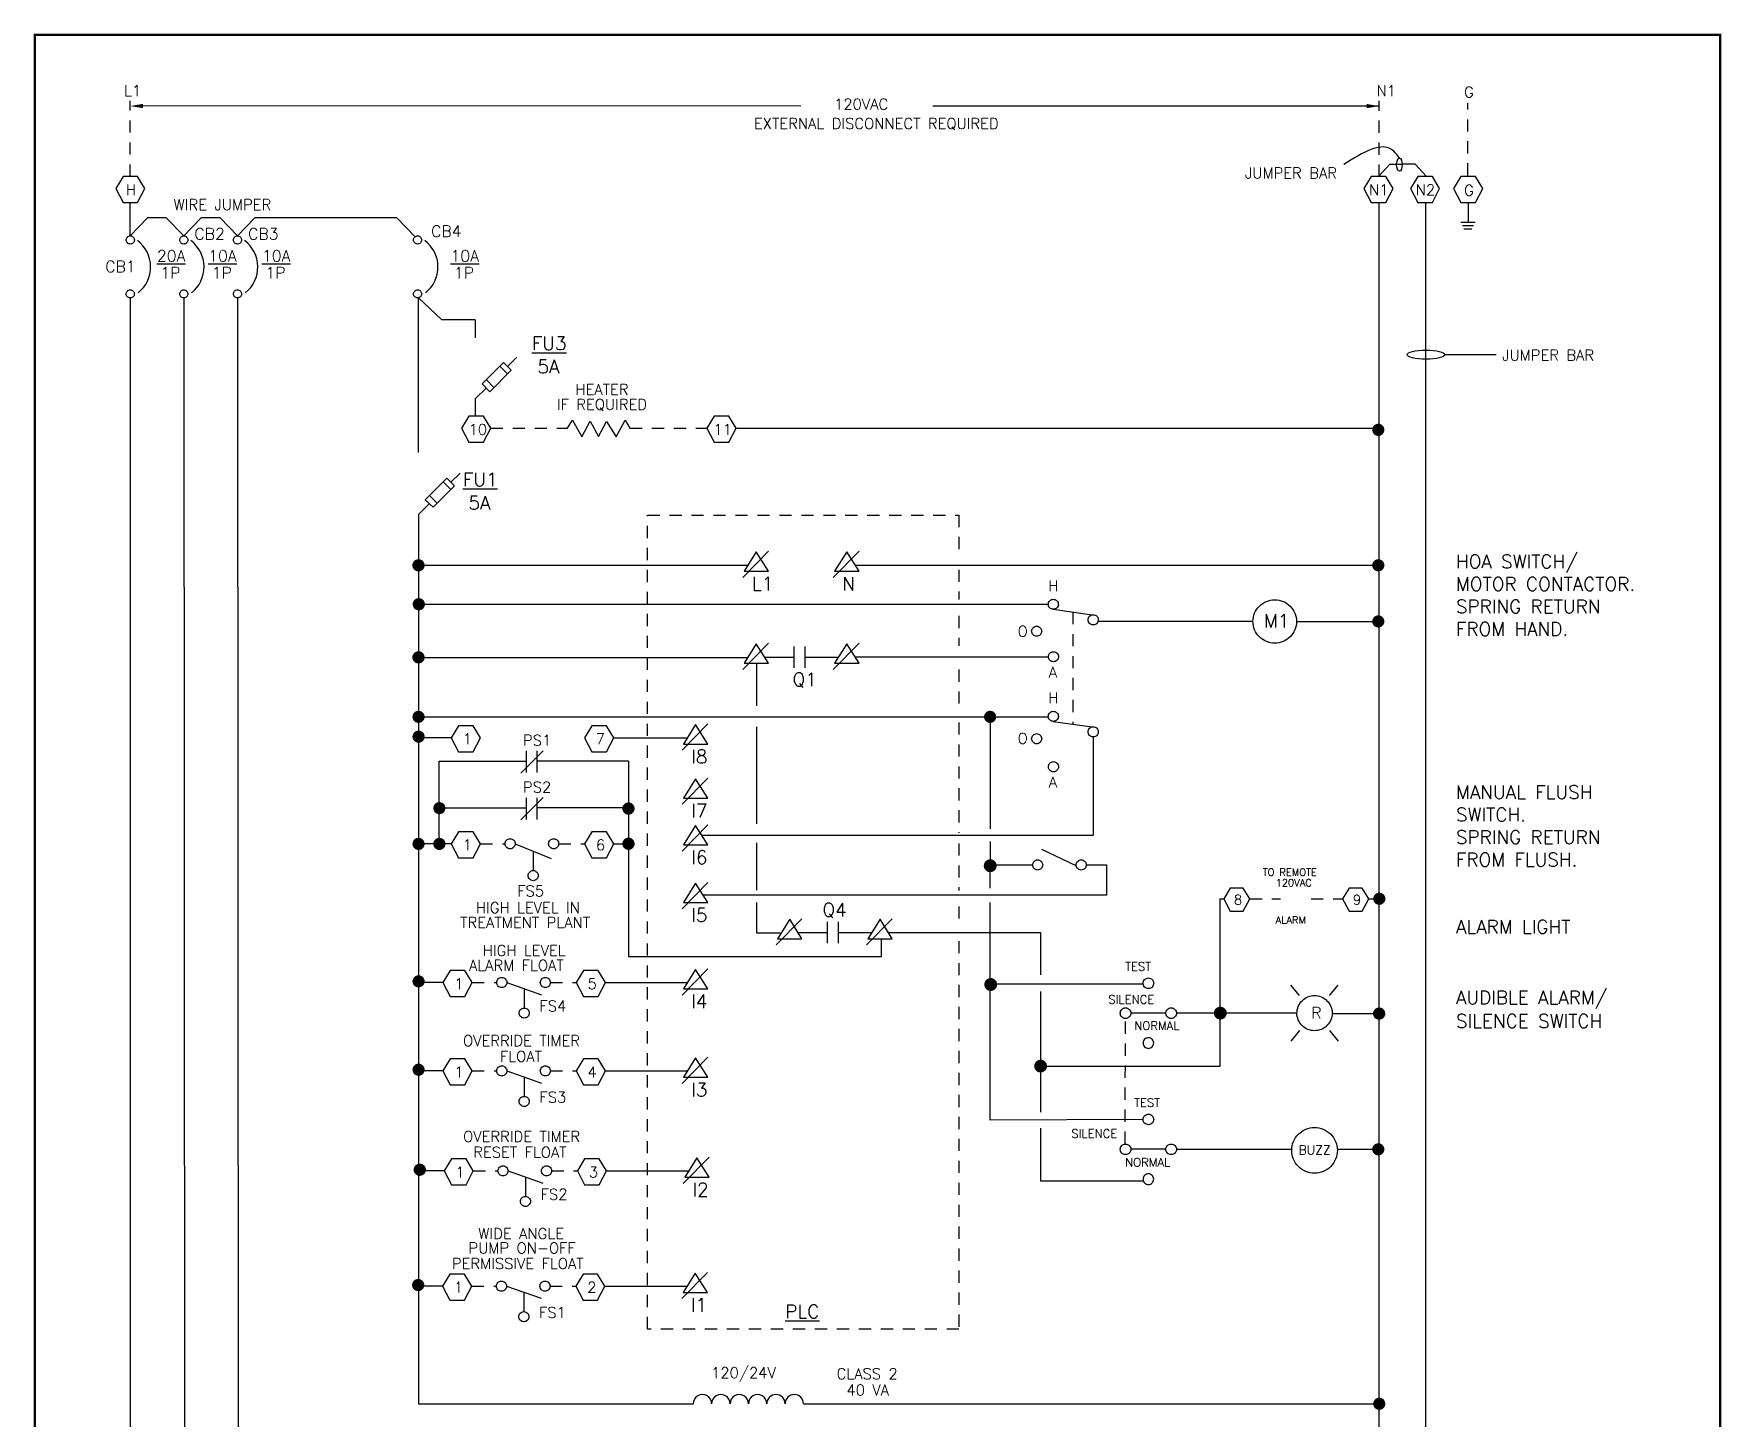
# Model space of a CAD drawing. Extents: x -283 to 170, y -177 to 25.
# Drawn here: x -205.24 to -187.96, y -81.8 to -67.62 of the extents above; entities that cross this region are included whole.
import ezdxf
from ezdxf.enums import TextEntityAlignment as Align

# ---------------------------------------------------------------- set-up
doc = ezdxf.new("R2010")
doc.units = 0
doc.header["$LTSCALE"] = 0.125
doc.header["$MEASUREMENT"] = 0
for name, pattern in [('DASHED', [0.75, 0.5, -0.25]), ('EJE ESC 25 000$0${ Batten }', [0]), ('{ Wide Dash }', [12, 4, -2, 4, -2])]:
    doc.linetypes.add(name, pattern=pattern)
doc.layers.add('ASHADE', color=7, linetype='CONTINUOUS')
doc.styles.get("Standard").update_dxf_attribs({"font": 'simplex.shx', "height": 0.08})

msp = doc.modelspace()

# ---------------------------------------------------------------- linework, layer by layer
at = {"layer": 'ASHADE', "linetype": 'DASHED', "ltscale": 2}
for p, q in [((-204.249, -69.083), (-204.249, -68.308)), ((-191.465, -69.084), (-191.465, -68.308)), ((-190.559, -69.072), (-190.559, -68.333)), ((-200.559, -71.661), (-199.772, -71.661)), ((-199.134, -71.661), (-198.346, -71.661)), ((-194.602, -73.543), (-194.602, -74.691)), ((-200.665, -75.916), (-200.413, -75.916)), ((-199.863, -75.916), (-199.6, -75.916)), ((-200.75, -77.337), (-200.498, -77.337)), ((-199.949, -77.337), (-199.685, -77.337)), ((-200.75, -78.242), (-200.498, -78.242)), ((-199.949, -78.242), (-199.685, -78.242)), ((-200.738, -79.266), (-200.485, -79.266)), ((-199.936, -79.266), (-199.672, -79.266)), ((-200.754, -80.446), (-200.502, -80.446)), ((-199.952, -80.446), (-199.689, -80.446))]:
    msp.add_line(p, q, dxfattribs=at)
at = {"layer": 'ASHADE'}
for p, q in [((-197.387, -68.361), (-204.14, -68.36)), ((-191.465, -68.361), (-196.035, -68.361)), ((-191.473, -69.084), (-191.356, -68.955)), ((-191.356, -68.955), (-191.228, -68.955)), ((-191.099, -68.955), (-191.228, -68.955)), ((-190.982, -69.084), (-191.099, -68.955)), ((-191.465, -84.866), (-191.465, -69.35)), ((-190.988, -86.064), (-190.988, -69.35)), ((-190.554, -69.35), (-190.554, -69.549)), ((-204.251, -69.691), (-204.072, -69.506)), ((-203.88, -69.506), (-204.072, -69.506)), ((-203.701, -69.691), (-203.88, -69.506)), ((-203.701, -69.691), (-203.522, -69.506)), ((-203.33, -69.506), (-203.522, -69.506)), ((-203.151, -69.691), (-203.33, -69.506)), ((-203.151, -69.691), (-202.973, -69.506)), ((-201.521, -69.506), (-202.973, -69.506)), ((-201.334, -69.7), (-201.521, -69.506)), ((-190.63, -69.549), (-190.484, -69.549)), ((-190.612, -69.585), (-190.502, -69.585)), ((-190.598, -69.618), (-190.516, -69.618)), ((-204.249, -70.326), (-204.249, -86.064)), ((-203.701, -70.326), (-203.692, -84.866)), ((-203.151, -70.326), (-203.142, -84.306)), ((-201.298, -71.91), (-201.298, -70.325)), ((-201.06, -70.552), (-201.298, -70.325)), ((-201.298, -70.447), (-201.298, -70.325)), ((-200.717, -70.552), (-201.06, -70.552)), ((-200.717, -70.552), (-200.717, -70.734)), ((-200.386, -71.029), (-200.292, -70.934)), ((-190.795, -70.907), (-190.268, -70.907)), ((-200.466, -71.025), (-200.387, -71.104)), ((-200.717, -71.359), (-200.606, -71.249)), ((-200.604, -71.164), (-200.526, -71.242)), ((-200.717, -71.359), (-200.717, -71.528)), ((-199.772, -71.661), (-199.723, -71.578)), ((-199.723, -71.578), (-199.628, -71.749)), ((-199.628, -71.749), (-199.543, -71.587)), ((-199.543, -71.587), (-199.456, -71.746)), ((-199.456, -71.746), (-199.375, -71.59)), ((-199.375, -71.59), (-199.277, -71.747)), ((-199.277, -71.747), (-199.185, -71.579)), ((-199.185, -71.579), (-199.134, -71.661)), ((-198.047, -71.661), (-191.465, -71.661)), ((-200.967, -72.213), (-200.873, -72.119)), ((-201.186, -72.348), (-201.107, -72.427)), ((-201.047, -72.21), (-200.968, -72.288)), ((-201.298, -72.544), (-201.188, -72.433)), ((-201.298, -72.544), (-201.298, -73.38)), ((-197.715, -72.919), (-197.98, -73.188)), ((-196.79, -72.919), (-197.055, -73.188)), ((-201.298, -73.064), (-201.298, -81.651)), ((-201.298, -73.064), (-197.927, -73.064)), ((-196.829, -73.064), (-191.465, -73.064)), ((-192.312, -73.064), (-191.465, -73.064)), ((-201.296, -73.463), (-194.853, -73.463)), ((-194.801, -73.515), (-194.403, -73.571)), ((-192.758, -73.64), (-194.344, -73.64)), ((-192.312, -73.639), (-191.465, -73.639)), ((-197.715, -73.862), (-197.98, -74.131)), ((-196.79, -73.862), (-197.055, -74.131)), ((-201.298, -74.007), (-197.927, -74.007)), ((-197.84, -74.068), (-197.84, -74.502)), ((-197.756, -74.004), (-197.457, -74.004)), ((-197.346, -74.004), (-197.001, -74.004)), ((-196.831, -74), (-194.852, -74)), ((-194.852, -74.621), (-201.298, -74.621)), ((-198.336, -74.689), (-198.601, -74.958)), ((-197.84, -74.717), (-197.84, -75.713)), ((-195.448, -74.621), (-195.448, -75.762)), ((-194.801, -74.663), (-194.403, -74.719)), ((-200.964, -74.83), (-201.298, -74.83)), ((-199.301, -74.83), (-198.546, -74.83)), ((-194.393, -74.822), (-194.393, -75.827)), ((-198.336, -75.243), (-198.601, -75.512)), ((-198.336, -75.721), (-198.601, -75.99)), ((-200.964, -75.916), (-201.298, -75.916)), ((-200.309, -75.916), (-199.94, -76.068)), ((-200.124, -75.992), (-200.124, -76.19)), ((-198.399, -75.827), (-194.393, -75.827)), ((-197.84, -75.906), (-197.84, -76.392)), ((-195.448, -75.894), (-195.448, -76.133)), ((-194.566, -76.143), (-194.918, -75.973)), ((-195.448, -76.133), (-195.013, -76.133)), ((-194.464, -76.133), (-194.257, -76.133)), ((-194.257, -76.133), (-194.257, -76.442)), ((-198.336, -76.313), (-198.601, -76.582)), ((-194.257, -76.442), (-198.383, -76.442)), ((-197.84, -76.516), (-197.84, -76.828)), ((-197.374, -76.683), (-197.638, -76.952)), ((-196.449, -76.683), (-196.713, -76.952)), ((-197.84, -76.828), (-197.586, -76.828)), ((-197.414, -76.824), (-197.115, -76.824)), ((-197.004, -76.824), (-196.659, -76.824)), ((-198.336, -77.196), (-198.601, -77.465)), ((-201.049, -77.337), (-201.298, -77.337)), ((-200.395, -77.337), (-200.039, -77.462)), ((-199.386, -77.337), (-198.546, -77.337)), ((-200.217, -77.399), (-200.217, -77.598)), ((-198.336, -78.101), (-198.601, -78.37)), ((-201.049, -78.242), (-201.298, -78.242)), ((-200.395, -78.242), (-200.039, -78.367)), ((-200.217, -78.304), (-200.217, -78.503)), ((-199.386, -78.242), (-198.546, -78.242)), ((-201.036, -79.266), (-201.286, -79.266)), ((-200.382, -79.266), (-200.027, -79.391)), ((-199.373, -79.266), (-198.533, -79.266)), ((-198.324, -79.125), (-198.588, -79.394)), ((-200.204, -79.328), (-200.204, -79.527)), ((-198.34, -80.305), (-198.604, -80.574)), ((-201.053, -80.446), (-201.302, -80.446)), ((-200.398, -80.446), (-200.043, -80.571)), ((-199.39, -80.446), (-198.55, -80.446)), ((-200.221, -80.509), (-200.221, -80.707)), ((-201.298, -81.651), (-198.486, -81.651)), ((-197.358, -81.651), (-191.465, -81.651))]:
    msp.add_line(p, q, dxfattribs=at)
at = {"layer": 'ASHADE', "linetype": 'EJE ESC 25 000$0${ Batten }', "ltscale": 2}
msp.add_line((-204.249, -69.691), (-204.249, -69.35), dxfattribs=at)
at = {"layer": 'ASHADE', "ltscale": 0.25}
for p, q in [((-201.088, -75.913), (-201.088, -75.069)), ((-201.088, -75.069), (-200.197, -75.069)), ((-200.252, -75.192), (-200.023, -74.963)), ((-199.15, -75.069), (-200.086, -75.069)), ((-199.15, -75.069), (-199.15, -77.069)), ((-200.252, -75.672), (-200.023, -75.442)), ((-201.088, -75.549), (-200.197, -75.549)), ((-199.15, -75.549), (-200.086, -75.549)), ((-199.301, -75.916), (-199.121, -75.916)), ((-195.448, -76.372), (-195.448, -76.133)), ((-193.096, -76.479), (-193.057, -76.479)), ((-193.092, -78.193), (-193.092, -76.479)), ((-191.573, -76.479), (-191.496, -76.479)), ((-191.53, -76.479), (-191.465, -76.479)), ((-195.448, -78.748), (-195.448, -76.517)), ((-194.931, -76.824), (-194.931, -77.259)), ((-196.559, -77.069), (-196.559, -76.888)), ((-199.15, -77.069), (-196.559, -77.069)), ((-193.882, -77.355), (-195.399, -77.355)), ((-194.931, -77.428), (-194.931, -78.666)), ((-193.649, -77.65), (-194.008, -77.65)), ((-192.308, -77.65), (-193.54, -77.65)), ((-194.931, -78.193), (-193.092, -78.193)), ((-193.883, -78.739), (-195.448, -78.748)), ((-194.931, -78.83), (-194.931, -79.372)), ((-193.649, -79.045), (-194.008, -79.045)), ((-193.878, -79.372), (-194.931, -79.372))]:
    msp.add_line(p, q, dxfattribs=at)
at = {"layer": 'ASHADE', "color": 7, "linetype": 'DASHED', "ltscale": 2}
for p, q in [((-192.79, -76.479), (-192.475, -76.479)), ((-192.163, -76.479), (-191.84, -76.479))]:
    msp.add_line(p, q, dxfattribs=at)
at = {"layer": 'ASHADE', "color": 7}
for p, q in [((-196.489, -76.824), (-194.931, -76.824)), ((-192.28, -77.471), (-192.37, -77.365)), ((-191.976, -77.471), (-191.886, -77.365)), ((-191.948, -77.653), (-191.465, -77.653)), ((-192.28, -77.829), (-192.37, -77.936)), ((-191.976, -77.829), (-191.886, -77.936)), ((-193.54, -79.045), (-192.361, -79.045)), ((-191.894, -79.045), (-191.465, -79.045))]:
    msp.add_line(p, q, dxfattribs=at)
at = {"layer": 'ASHADE', "linetype": '{ Wide Dash }', "ltscale": 0.25}
msp.add_line((-194.067, -78.987), (-194.062, -77.708), dxfattribs=at)
at = {"layer": 'ASHADE', "const_width": 0.023}
msp.add_lwpolyline([(-205.225, -90.63), (-205.225, -67.632), (-187.976, -67.632), (-187.976, -90.63)], close=True, dxfattribs=at)
at = {"layer": 'ASHADE'}
for points in [[(-204.174, -69.35), (-204.099, -69.207), (-204.174, -69.083), (-204.323, -69.083), (-204.398, -69.207), (-204.323, -69.35)], [(-191.398, -69.35), (-191.324, -69.207), (-191.398, -69.084), (-191.548, -69.084), (-191.623, -69.207), (-191.548, -69.35)], [(-190.921, -69.35), (-190.847, -69.207), (-190.921, -69.084), (-191.071, -69.084), (-191.146, -69.207), (-191.071, -69.35)], [(-190.48, -69.35), (-190.405, -69.207), (-190.48, -69.084), (-190.629, -69.084), (-190.704, -69.207), (-190.629, -69.35)], [(-200.648, -71.207), (-200.428, -70.987), (-200.349, -71.066), (-200.569, -71.286)], [(-200.634, -71.804), (-200.559, -71.661), (-200.634, -71.537), (-200.783, -71.537), (-200.858, -71.661), (-200.783, -71.804)], [(-198.122, -71.804), (-198.047, -71.661), (-198.122, -71.537), (-198.272, -71.537), (-198.346, -71.661), (-198.272, -71.804)], [(-201.229, -72.392), (-201.009, -72.172), (-200.93, -72.25), (-201.15, -72.47)], [(-197.841, -72.926), (-197.965, -73.125), (-197.715, -73.125)], [(-196.916, -72.926), (-197.04, -73.125), (-196.79, -73.125)], [(-197.841, -73.869), (-197.965, -74.068), (-197.715, -74.068)], [(-196.916, -73.869), (-197.04, -74.068), (-196.79, -74.068)], [(-200.74, -74.974), (-200.665, -74.83), (-200.74, -74.707), (-200.889, -74.707), (-200.964, -74.83), (-200.889, -74.974)], [(-199.376, -74.974), (-199.301, -74.83), (-199.376, -74.707), (-199.525, -74.707), (-199.6, -74.83), (-199.525, -74.974)], [(-198.462, -74.696), (-198.586, -74.895), (-198.336, -74.895)], [(-198.462, -75.25), (-198.586, -75.449), (-198.336, -75.449)], [(-200.74, -76.059), (-200.665, -75.916), (-200.74, -75.792), (-200.889, -75.792), (-200.964, -75.916), (-200.889, -76.059)], [(-199.376, -76.059), (-199.301, -75.916), (-199.376, -75.792), (-199.525, -75.792), (-199.6, -75.916), (-199.525, -76.059)], [(-198.462, -75.728), (-198.586, -75.927), (-198.336, -75.927)], [(-198.462, -76.319), (-198.586, -76.518), (-198.336, -76.518)], [(-197.499, -76.689), (-197.623, -76.888), (-197.374, -76.888)], [(-196.574, -76.689), (-196.698, -76.888), (-196.449, -76.888)], [(-198.462, -77.202), (-198.586, -77.401), (-198.336, -77.401)], [(-200.825, -77.48), (-200.75, -77.337), (-200.825, -77.213), (-200.974, -77.213), (-201.049, -77.337), (-200.974, -77.48)], [(-199.461, -77.48), (-199.386, -77.337), (-199.461, -77.213), (-199.61, -77.213), (-199.685, -77.337), (-199.61, -77.48)], [(-200.825, -78.385), (-200.75, -78.242), (-200.825, -78.118), (-200.974, -78.118), (-201.049, -78.242), (-200.974, -78.385)], [(-199.461, -78.385), (-199.386, -78.242), (-199.461, -78.118), (-199.61, -78.118), (-199.685, -78.242), (-199.61, -78.385)], [(-198.462, -78.107), (-198.586, -78.306), (-198.336, -78.306)], [(-200.812, -79.409), (-200.738, -79.266), (-200.812, -79.142), (-200.962, -79.142), (-201.036, -79.266), (-200.962, -79.409)], [(-199.448, -79.409), (-199.373, -79.266), (-199.448, -79.142), (-199.598, -79.142), (-199.672, -79.266), (-199.598, -79.409)], [(-198.449, -79.131), (-198.573, -79.33), (-198.324, -79.33)], [(-198.466, -80.312), (-198.59, -80.511), (-198.34, -80.511)], [(-200.829, -80.59), (-200.754, -80.446), (-200.829, -80.323), (-200.978, -80.323), (-201.053, -80.446), (-200.978, -80.59)], [(-199.465, -80.59), (-199.39, -80.446), (-199.465, -80.323), (-199.614, -80.323), (-199.689, -80.446), (-199.614, -80.59)]]:
    msp.add_lwpolyline(points, close=True, dxfattribs=at)
for points in [[(-204.249, -69.691, -0.098491), (-204.233, -69.694, -0.098491), (-204.219, -69.703, -0.098491), (-204.21, -69.717, -0.098491), (-204.207, -69.733, -0.098491), (-204.21, -69.749, -0.098491), (-204.219, -69.762, -0.098491), (-204.233, -69.771, -0.098491), (-204.249, -69.774, -0.098491), (-204.265, -69.771, -0.098491), (-204.278, -69.762, -0.098491), (-204.287, -69.749, -0.098491), (-204.29, -69.733, -0.098491), (-204.287, -69.717, -0.098491), (-204.278, -69.703, -0.098491), (-204.265, -69.694, -0.098491)], [(-203.701, -69.691, -0.098491), (-203.685, -69.694, -0.098491), (-203.672, -69.703, -0.098491), (-203.663, -69.717, -0.098491), (-203.66, -69.733, -0.098491), (-203.663, -69.749, -0.098491), (-203.672, -69.762, -0.098491), (-203.685, -69.771, -0.098491), (-203.701, -69.774, -0.098491), (-203.717, -69.771, -0.098491), (-203.73, -69.762, -0.098491), (-203.739, -69.749, -0.098491), (-203.743, -69.733, -0.098491), (-203.739, -69.717, -0.098491), (-203.73, -69.703, -0.098491), (-203.717, -69.694, -0.098491)], [(-203.151, -69.691, -0.098491), (-203.136, -69.694, -0.098491), (-203.122, -69.703, -0.098491), (-203.113, -69.717, -0.098491), (-203.11, -69.733, -0.098491), (-203.113, -69.749, -0.098491), (-203.122, -69.762, -0.098491), (-203.136, -69.771, -0.098491), (-203.151, -69.774, -0.098491), (-203.167, -69.771, -0.098491), (-203.181, -69.762, -0.098491), (-203.19, -69.749, -0.098491), (-203.193, -69.733, -0.098491), (-203.19, -69.717, -0.098491), (-203.181, -69.703, -0.098491), (-203.167, -69.694, -0.098491)], [(-201.308, -69.691, -0.098491), (-201.292, -69.694, -0.098491), (-201.279, -69.703, -0.098491), (-201.27, -69.717, -0.098491), (-201.266, -69.733, -0.098491), (-201.27, -69.749, -0.098491), (-201.279, -69.762, -0.098491), (-201.292, -69.771, -0.098491), (-201.308, -69.774, -0.098491), (-201.324, -69.771, -0.098491), (-201.337, -69.762, -0.098491), (-201.346, -69.749, -0.098491), (-201.349, -69.733, -0.098491), (-201.346, -69.717, -0.098491), (-201.337, -69.703, -0.098491), (-201.324, -69.694, -0.098491)], [(-204.249, -70.244, -0.098491), (-204.233, -70.247, -0.098491), (-204.219, -70.256, -0.098491), (-204.21, -70.269, -0.098491), (-204.207, -70.285, -0.098491), (-204.21, -70.301, -0.098491), (-204.219, -70.314, -0.098491), (-204.233, -70.323, -0.098491), (-204.249, -70.326, -0.098491), (-204.265, -70.323, -0.098491), (-204.278, -70.314, -0.098491), (-204.287, -70.301, -0.098491), (-204.29, -70.285, -0.098491), (-204.287, -70.269, -0.098491), (-204.278, -70.256, -0.098491), (-204.265, -70.247, -0.098491)], [(-203.701, -70.244, -0.098491), (-203.685, -70.247, -0.098491), (-203.672, -70.256, -0.098491), (-203.663, -70.269, -0.098491), (-203.66, -70.285, -0.098491), (-203.663, -70.301, -0.098491), (-203.672, -70.314, -0.098491), (-203.685, -70.323, -0.098491), (-203.701, -70.326, -0.098491), (-203.717, -70.323, -0.098491), (-203.73, -70.314, -0.098491), (-203.739, -70.301, -0.098491), (-203.743, -70.285, -0.098491), (-203.739, -70.269, -0.098491), (-203.73, -70.256, -0.098491), (-203.717, -70.247, -0.098491)], [(-203.151, -70.244, -0.098491), (-203.136, -70.247, -0.098491), (-203.122, -70.256, -0.098491), (-203.113, -70.269, -0.098491), (-203.11, -70.285, -0.098491), (-203.113, -70.301, -0.098491), (-203.122, -70.314, -0.098491), (-203.136, -70.323, -0.098491), (-203.151, -70.326, -0.098491), (-203.167, -70.323, -0.098491), (-203.181, -70.314, -0.098491), (-203.19, -70.301, -0.098491), (-203.193, -70.285, -0.098491), (-203.19, -70.269, -0.098491), (-203.181, -70.256, -0.098491), (-203.167, -70.247, -0.098491)], [(-201.308, -70.244, -0.098491), (-201.292, -70.247, -0.098491), (-201.279, -70.256, -0.098491), (-201.27, -70.269, -0.098491), (-201.266, -70.285, -0.098491), (-201.27, -70.301, -0.098491), (-201.279, -70.314, -0.098491), (-201.292, -70.323, -0.098491), (-201.308, -70.326, -0.098491), (-201.324, -70.323, -0.098491), (-201.337, -70.314, -0.098491), (-201.346, -70.301, -0.098491), (-201.349, -70.285, -0.098491), (-201.346, -70.269, -0.098491), (-201.337, -70.256, -0.098491), (-201.324, -70.247, -0.098491)], [(-194.801, -73.412, -0.098491), (-194.781, -73.416, -0.098491), (-194.765, -73.427, -0.098491), (-194.753, -73.444, -0.098491), (-194.749, -73.464, -0.098491), (-194.753, -73.483, -0.098491), (-194.765, -73.5, -0.098491), (-194.781, -73.511, -0.098491), (-194.801, -73.515, -0.098491), (-194.821, -73.511, -0.098491), (-194.838, -73.5, -0.098491), (-194.849, -73.483, -0.098491), (-194.853, -73.464, -0.098491), (-194.849, -73.444, -0.098491), (-194.838, -73.427, -0.098491), (-194.821, -73.416, -0.098491)], [(-194.393, -73.57, -0.098491), (-194.373, -73.574, -0.098491), (-194.356, -73.586, -0.098491), (-194.345, -73.602, -0.098491), (-194.341, -73.622, -0.098491), (-194.345, -73.642, -0.098491), (-194.356, -73.659, -0.098491), (-194.373, -73.67, -0.098491), (-194.393, -73.674, -0.098491), (-194.413, -73.67, -0.098491), (-194.43, -73.659, -0.098491), (-194.441, -73.642, -0.098491), (-194.445, -73.622, -0.098491), (-194.441, -73.602, -0.098491), (-194.43, -73.586, -0.098491), (-194.413, -73.574, -0.098491)], [(-192.758, -73.64, -0.098491), (-192.741, -73.554, -0.098491), (-192.692, -73.482, -0.098491), (-192.62, -73.434, -0.098491), (-192.535, -73.417, -0.098491), (-192.449, -73.434, -0.098491), (-192.377, -73.482, -0.098491), (-192.329, -73.554, -0.098491), (-192.312, -73.64, -0.098491), (-192.329, -73.725, -0.098491), (-192.377, -73.797, -0.098491), (-192.449, -73.845, -0.098491), (-192.535, -73.862, -0.098491), (-192.62, -73.845, -0.098491), (-192.692, -73.797, -0.098491), (-192.741, -73.725, -0.098491)], [(-194.972, -73.687, -0.098491), (-194.952, -73.691, -0.098491), (-194.935, -73.703, -0.098491), (-194.924, -73.719, -0.098491), (-194.92, -73.739, -0.098491), (-194.924, -73.759, -0.098491), (-194.935, -73.776, -0.098491), (-194.952, -73.787, -0.098491), (-194.972, -73.791, -0.098491), (-194.991, -73.787, -0.098491), (-195.008, -73.776, -0.098491), (-195.019, -73.759, -0.098491), (-195.023, -73.739, -0.098491), (-195.019, -73.719, -0.098491), (-195.008, -73.703, -0.098491), (-194.991, -73.691, -0.098491)], [(-194.8, -73.949, -0.098491), (-194.78, -73.953, -0.098491), (-194.763, -73.964, -0.098491), (-194.752, -73.981, -0.098491), (-194.748, -74.001, -0.098491), (-194.752, -74.02, -0.098491), (-194.763, -74.037, -0.098491), (-194.78, -74.048, -0.098491), (-194.8, -74.052, -0.098491), (-194.82, -74.048, -0.098491), (-194.837, -74.037, -0.098491), (-194.848, -74.02, -0.098491), (-194.852, -74.001, -0.098491), (-194.848, -73.981, -0.098491), (-194.837, -73.964, -0.098491), (-194.82, -73.953, -0.098491)], [(-194.801, -74.559, -0.098491), (-194.781, -74.563, -0.098491), (-194.765, -74.575, -0.098491), (-194.753, -74.591, -0.098491), (-194.749, -74.611, -0.098491), (-194.753, -74.631, -0.098491), (-194.765, -74.648, -0.098491), (-194.781, -74.659, -0.098491), (-194.801, -74.663, -0.098491), (-194.821, -74.659, -0.098491), (-194.838, -74.648, -0.098491), (-194.849, -74.631, -0.098491), (-194.853, -74.611, -0.098491), (-194.849, -74.591, -0.098491), (-194.838, -74.575, -0.098491), (-194.821, -74.563, -0.098491)], [(-194.393, -74.718, -0.098491), (-194.373, -74.722, -0.098491), (-194.356, -74.733, -0.098491), (-194.345, -74.75, -0.098491), (-194.341, -74.77, -0.098491), (-194.345, -74.79, -0.098491), (-194.356, -74.806, -0.098491), (-194.373, -74.818, -0.098491), (-194.393, -74.822, -0.098491), (-194.413, -74.818, -0.098491), (-194.43, -74.806, -0.098491), (-194.441, -74.79, -0.098491), (-194.445, -74.77, -0.098491), (-194.441, -74.75, -0.098491), (-194.43, -74.733, -0.098491), (-194.413, -74.722, -0.098491)], [(-194.972, -74.788, -0.098491), (-194.952, -74.792, -0.098491), (-194.935, -74.803, -0.098491), (-194.924, -74.82, -0.098491), (-194.92, -74.84, -0.098491), (-194.924, -74.86, -0.098491), (-194.935, -74.877, -0.098491), (-194.952, -74.888, -0.098491), (-194.972, -74.892, -0.098491), (-194.991, -74.888, -0.098491), (-195.008, -74.877, -0.098491), (-195.019, -74.86, -0.098491), (-195.023, -74.84, -0.098491), (-195.019, -74.82, -0.098491), (-195.008, -74.803, -0.098491), (-194.991, -74.792, -0.098491)], [(-194.8, -75.075, -0.098491), (-194.78, -75.079, -0.098491), (-194.763, -75.09, -0.098491), (-194.752, -75.107, -0.098491), (-194.748, -75.127, -0.098491), (-194.752, -75.147, -0.098491), (-194.763, -75.163, -0.098491), (-194.78, -75.175, -0.098491), (-194.8, -75.179, -0.098491), (-194.82, -75.175, -0.098491), (-194.837, -75.163, -0.098491), (-194.848, -75.147, -0.098491), (-194.852, -75.127, -0.098491), (-194.848, -75.107, -0.098491), (-194.837, -75.09, -0.098491), (-194.82, -75.079, -0.098491)], [(-200.361, -75.864, -0.098491), (-200.341, -75.868, -0.098491), (-200.324, -75.879, -0.098491), (-200.313, -75.896, -0.098491), (-200.309, -75.916, -0.098491), (-200.313, -75.936, -0.098491), (-200.324, -75.952, -0.098491), (-200.341, -75.964, -0.098491), (-200.361, -75.968, -0.098491), (-200.381, -75.964, -0.098491), (-200.398, -75.952, -0.098491), (-200.409, -75.936, -0.098491), (-200.413, -75.916, -0.098491), (-200.409, -75.896, -0.098491), (-200.398, -75.879, -0.098491), (-200.381, -75.868, -0.098491)], [(-199.915, -75.864, -0.098491), (-199.895, -75.868, -0.098491), (-199.879, -75.879, -0.098491), (-199.867, -75.896, -0.098491), (-199.863, -75.916, -0.098491), (-199.867, -75.936, -0.098491), (-199.879, -75.952, -0.098491), (-199.895, -75.964, -0.098491), (-199.915, -75.968, -0.098491), (-199.935, -75.964, -0.098491), (-199.952, -75.952, -0.098491), (-199.963, -75.936, -0.098491), (-199.967, -75.916, -0.098491), (-199.963, -75.896, -0.098491), (-199.952, -75.879, -0.098491), (-199.935, -75.868, -0.098491)], [(-194.962, -76.081, -0.098491), (-194.942, -76.085, -0.098491), (-194.925, -76.096, -0.098491), (-194.914, -76.113, -0.098491), (-194.91, -76.133, -0.098491), (-194.914, -76.153, -0.098491), (-194.925, -76.169, -0.098491), (-194.942, -76.181, -0.098491), (-194.962, -76.185, -0.098491), (-194.981, -76.181, -0.098491), (-194.998, -76.169, -0.098491), (-195.009, -76.153, -0.098491), (-195.013, -76.133, -0.098491), (-195.009, -76.113, -0.098491), (-194.998, -76.096, -0.098491), (-194.981, -76.085, -0.098491)], [(-194.516, -76.081, -0.098491), (-194.496, -76.085, -0.098491), (-194.479, -76.096, -0.098491), (-194.468, -76.113, -0.098491), (-194.464, -76.133, -0.098491), (-194.468, -76.153, -0.098491), (-194.479, -76.169, -0.098491), (-194.496, -76.181, -0.098491), (-194.516, -76.185, -0.098491), (-194.536, -76.181, -0.098491), (-194.552, -76.169, -0.098491), (-194.564, -76.153, -0.098491), (-194.567, -76.133, -0.098491), (-194.564, -76.113, -0.098491), (-194.552, -76.096, -0.098491), (-194.536, -76.085, -0.098491)], [(-200.124, -76.19, -0.098491), (-200.105, -76.194, -0.098491), (-200.088, -76.205, -0.098491), (-200.077, -76.222, -0.098491), (-200.073, -76.242, -0.098491), (-200.077, -76.262, -0.098491), (-200.088, -76.279, -0.098491), (-200.105, -76.29, -0.098491), (-200.124, -76.294, -0.098491), (-200.144, -76.29, -0.098491), (-200.161, -76.279, -0.098491), (-200.172, -76.262, -0.098491), (-200.176, -76.242, -0.098491), (-200.172, -76.222, -0.098491), (-200.161, -76.205, -0.098491), (-200.144, -76.194, -0.098491)], [(-200.446, -77.285, -0.098491), (-200.426, -77.289, -0.098491), (-200.41, -77.3, -0.098491), (-200.398, -77.317, -0.098491), (-200.395, -77.337, -0.098491), (-200.398, -77.357, -0.098491), (-200.41, -77.373, -0.098491), (-200.426, -77.385, -0.098491), (-200.446, -77.389, -0.098491), (-200.466, -77.385, -0.098491), (-200.483, -77.373, -0.098491), (-200.494, -77.357, -0.098491), (-200.498, -77.337, -0.098491), (-200.494, -77.317, -0.098491), (-200.483, -77.3, -0.098491), (-200.466, -77.289, -0.098491)], [(-200, -77.285, -0.098491), (-199.981, -77.289, -0.098491), (-199.964, -77.3, -0.098491), (-199.953, -77.317, -0.098491), (-199.949, -77.337, -0.098491), (-199.953, -77.357, -0.098491), (-199.964, -77.373, -0.098491), (-199.981, -77.385, -0.098491), (-200, -77.389, -0.098491), (-200.02, -77.385, -0.098491), (-200.037, -77.373, -0.098491), (-200.048, -77.357, -0.098491), (-200.052, -77.337, -0.098491), (-200.048, -77.317, -0.098491), (-200.037, -77.3, -0.098491), (-200.02, -77.289, -0.098491)], [(-200.217, -77.598, -0.098491), (-200.197, -77.602, -0.098491), (-200.18, -77.613, -0.098491), (-200.169, -77.63, -0.098491), (-200.165, -77.649, -0.098491), (-200.169, -77.669, -0.098491), (-200.18, -77.686, -0.098491), (-200.197, -77.697, -0.098491), (-200.217, -77.701, -0.098491), (-200.237, -77.697, -0.098491), (-200.253, -77.686, -0.098491), (-200.265, -77.669, -0.098491), (-200.269, -77.649, -0.098491), (-200.265, -77.63, -0.098491), (-200.253, -77.613, -0.098491), (-200.237, -77.602, -0.098491)], [(-200.446, -78.19, -0.098491), (-200.426, -78.194, -0.098491), (-200.41, -78.205, -0.098491), (-200.398, -78.222, -0.098491), (-200.395, -78.242, -0.098491), (-200.398, -78.262, -0.098491), (-200.41, -78.278, -0.098491), (-200.426, -78.29, -0.098491), (-200.446, -78.293, -0.098491), (-200.466, -78.29, -0.098491), (-200.483, -78.278, -0.098491), (-200.494, -78.262, -0.098491), (-200.498, -78.242, -0.098491), (-200.494, -78.222, -0.098491), (-200.483, -78.205, -0.098491), (-200.466, -78.194, -0.098491)], [(-200, -78.19, -0.098491), (-199.981, -78.194, -0.098491), (-199.964, -78.205, -0.098491), (-199.953, -78.222, -0.098491), (-199.949, -78.242, -0.098491), (-199.953, -78.262, -0.098491), (-199.964, -78.278, -0.098491), (-199.981, -78.29, -0.098491), (-200, -78.293, -0.098491), (-200.02, -78.29, -0.098491), (-200.037, -78.278, -0.098491), (-200.048, -78.262, -0.098491), (-200.052, -78.242, -0.098491), (-200.048, -78.222, -0.098491), (-200.037, -78.205, -0.098491), (-200.02, -78.194, -0.098491)], [(-200.217, -78.503, -0.098491), (-200.197, -78.507, -0.098491), (-200.18, -78.518, -0.098491), (-200.169, -78.535, -0.098491), (-200.165, -78.554, -0.098491), (-200.169, -78.574, -0.098491), (-200.18, -78.591, -0.098491), (-200.197, -78.602, -0.098491), (-200.217, -78.606, -0.098491), (-200.237, -78.602, -0.098491), (-200.253, -78.591, -0.098491), (-200.265, -78.574, -0.098491), (-200.269, -78.554, -0.098491), (-200.265, -78.535, -0.098491), (-200.253, -78.518, -0.098491), (-200.237, -78.507, -0.098491)], [(-200.434, -79.214, -0.098491), (-200.414, -79.218, -0.098491), (-200.397, -79.229, -0.098491), (-200.386, -79.246, -0.098491), (-200.382, -79.266, -0.098491), (-200.386, -79.286, -0.098491), (-200.397, -79.302, -0.098491), (-200.414, -79.314, -0.098491), (-200.434, -79.318, -0.098491), (-200.453, -79.314, -0.098491), (-200.47, -79.302, -0.098491), (-200.481, -79.286, -0.098491), (-200.485, -79.266, -0.098491), (-200.481, -79.246, -0.098491), (-200.47, -79.229, -0.098491), (-200.453, -79.218, -0.098491)], [(-199.988, -79.214, -0.098491), (-199.968, -79.218, -0.098491), (-199.951, -79.229, -0.098491), (-199.94, -79.246, -0.098491), (-199.936, -79.266, -0.098491), (-199.94, -79.286, -0.098491), (-199.951, -79.302, -0.098491), (-199.968, -79.314, -0.098491), (-199.988, -79.318, -0.098491), (-200.008, -79.314, -0.098491), (-200.024, -79.302, -0.098491), (-200.036, -79.286, -0.098491), (-200.04, -79.266, -0.098491), (-200.036, -79.246, -0.098491), (-200.024, -79.229, -0.098491), (-200.008, -79.218, -0.098491)], [(-200.204, -79.527, -0.098491), (-200.184, -79.531, -0.098491), (-200.168, -79.542, -0.098491), (-200.156, -79.559, -0.098491), (-200.152, -79.578, -0.098491), (-200.156, -79.598, -0.098491), (-200.168, -79.615, -0.098491), (-200.184, -79.626, -0.098491), (-200.204, -79.63, -0.098491), (-200.224, -79.626, -0.098491), (-200.241, -79.615, -0.098491), (-200.252, -79.598, -0.098491), (-200.256, -79.578, -0.098491), (-200.252, -79.559, -0.098491), (-200.241, -79.542, -0.098491), (-200.224, -79.531, -0.098491)], [(-200.45, -80.395, -0.098491), (-200.43, -80.399, -0.098491), (-200.413, -80.41, -0.098491), (-200.402, -80.427, -0.098491), (-200.398, -80.446, -0.098491), (-200.402, -80.466, -0.098491), (-200.413, -80.483, -0.098491), (-200.43, -80.494, -0.098491), (-200.45, -80.498, -0.098491), (-200.47, -80.494, -0.098491), (-200.487, -80.483, -0.098491), (-200.498, -80.466, -0.098491), (-200.502, -80.446, -0.098491), (-200.498, -80.427, -0.098491), (-200.487, -80.41, -0.098491), (-200.47, -80.399, -0.098491)], [(-200.004, -80.395, -0.098491), (-199.984, -80.399, -0.098491), (-199.968, -80.41, -0.098491), (-199.956, -80.427, -0.098491), (-199.952, -80.446, -0.098491), (-199.956, -80.466, -0.098491), (-199.968, -80.483, -0.098491), (-199.984, -80.494, -0.098491), (-200.004, -80.498, -0.098491), (-200.024, -80.494, -0.098491), (-200.041, -80.483, -0.098491), (-200.052, -80.466, -0.098491), (-200.056, -80.446, -0.098491), (-200.052, -80.427, -0.098491), (-200.041, -80.41, -0.098491), (-200.024, -80.399, -0.098491)], [(-200.221, -80.707, -0.098491), (-200.201, -80.711, -0.098491), (-200.184, -80.722, -0.098491), (-200.173, -80.739, -0.098491), (-200.169, -80.759, -0.098491), (-200.173, -80.779, -0.098491), (-200.184, -80.796, -0.098491), (-200.201, -80.807, -0.098491), (-200.221, -80.811, -0.098491), (-200.24, -80.807, -0.098491), (-200.257, -80.796, -0.098491), (-200.269, -80.779, -0.098491), (-200.272, -80.759, -0.098491), (-200.269, -80.739, -0.098491), (-200.257, -80.722, -0.098491), (-200.24, -80.711, -0.098491)]]:
    msp.add_lwpolyline(points, format="xyb", close=True, dxfattribs=at)
at = {"layer": 'ASHADE', "const_width": 0.0625}
for points in [[(-191.506, -71.677, 1), (-191.444, -71.677, 1)], [(-201.33, -73.064, 1), (-201.267, -73.064, 1)], [(-191.506, -73.064, 1), (-191.444, -73.064, 1)], [(-201.327, -73.463, 1), (-201.264, -73.463, 1)], [(-191.506, -73.639, 1), (-191.444, -73.639, 1)], [(-201.33, -74.007, 1), (-201.267, -74.007, 1)], [(-201.329, -74.616, 1), (-201.267, -74.616, 1)], [(-195.479, -74.616, 1), (-195.417, -74.616, 1)], [(-201.329, -74.819, 1), (-201.267, -74.819, 1)], [(-201.116, -75.551, 1), (-201.054, -75.551, 1)], [(-199.181, -75.555, 1), (-199.118, -75.555, 1)], [(-201.329, -75.917, 1), (-201.267, -75.917, 1)], [(-201.116, -75.917, 1), (-201.054, -75.917, 1)], [(-199.181, -75.916, 1), (-199.118, -75.916, 1)], [(-191.496, -76.479, 1), (-191.434, -76.479, 1)], [(-201.329, -77.325, 1), (-201.267, -77.325, 1)], [(-191.498, -77.655, 1), (-191.435, -77.655, 1)], [(-201.329, -78.23, 1), (-201.267, -78.23, 1)], [(-191.506, -79.045, 1), (-191.444, -79.045, 1)], [(-201.317, -79.254, 1), (-201.254, -79.254, 1)], [(-201.333, -80.435, 1), (-201.271, -80.435, 1)], [(-191.496, -81.651, 1), (-191.434, -81.651, 1)]]:
    msp.add_lwpolyline(points, format="xyb", close=True, dxfattribs=at)
at = {"layer": 'ASHADE', "linetype": 'DASHED', "ltscale": 2}
for points in [[(-195.767, -76.912), (-195.767, -80.886), (-198.955, -80.886), (-198.955, -72.549), (-195.767, -72.549), (-195.767, -72.991)], [(-195.767, -73.109), (-195.767, -73.414)], [(-195.767, -73.583), (-195.767, -73.888)], [(-195.767, -74.131), (-195.767, -74.554)], [(-195.767, -74.673), (-195.767, -75.805)], [(-195.767, -74.694), (-195.767, -74.694)], [(-195.767, -75.912), (-195.767, -76.393)], [(-195.767, -76.557), (-195.767, -76.773)]]:
    msp.add_lwpolyline(points, dxfattribs=at)
at = {"layer": 'ASHADE'}
for points in [[(-197.457, -73.894), (-197.457, -74.115)], [(-197.346, -73.894), (-197.346, -74.115)], [(-200.197, -74.965), (-200.197, -75.186)], [(-200.086, -74.965), (-200.086, -75.186)], [(-200.197, -75.445), (-200.197, -75.666)], [(-200.086, -75.445), (-200.086, -75.666)], [(-197.115, -76.714), (-197.115, -76.935)], [(-197.004, -76.714), (-197.004, -76.935)]]:
    msp.add_lwpolyline(points, dxfattribs=at)
at = {"layer": 'ASHADE', "color": 7, "const_width": 0.0656}
for points in [[(-195.48, -76.141, 1), (-195.414, -76.141, 1)], [(-195.475, -77.357, 1), (-195.409, -77.357, 1)], [(-193.125, -77.65, 1), (-193.059, -77.65, 1)], [(-194.964, -78.193, 1), (-194.899, -78.193, 1)]]:
    msp.add_lwpolyline(points, format="xyb", close=True, dxfattribs=at)
at = {"layer": 'ASHADE', "color": 7}
for points in [[(-192.857, -76.606), (-192.79, -76.479), (-192.857, -76.369), (-192.99, -76.369), (-193.057, -76.479), (-192.99, -76.606)], [(-191.64, -76.606), (-191.573, -76.479), (-191.64, -76.369), (-191.773, -76.369), (-191.84, -76.479), (-191.773, -76.606)]]:
    msp.add_lwpolyline(points, close=True, dxfattribs=at)
for points in [[(-193.828, -77.29, -0.098491), (-193.807, -77.294, -0.098491), (-193.79, -77.306, -0.098491), (-193.778, -77.324, -0.098491), (-193.774, -77.345, -0.098491), (-193.778, -77.365, -0.098491), (-193.79, -77.383, -0.098491), (-193.807, -77.395, -0.098491), (-193.828, -77.399, -0.098491), (-193.849, -77.395, -0.098491), (-193.867, -77.383, -0.098491), (-193.878, -77.365, -0.098491), (-193.883, -77.345, -0.098491), (-193.878, -77.324, -0.098491), (-193.867, -77.306, -0.098491), (-193.849, -77.294, -0.098491)], [(-192.308, -77.65, -0.098491), (-192.294, -77.582, -0.098491), (-192.255, -77.523, -0.098491), (-192.196, -77.484, -0.098491), (-192.128, -77.47, -0.098491), (-192.059, -77.484, -0.098491), (-192, -77.523, -0.098491), (-191.961, -77.582, -0.098491), (-191.948, -77.65, -0.098491), (-191.961, -77.719, -0.098491), (-192, -77.778, -0.098491), (-192.059, -77.817, -0.098491), (-192.128, -77.83, -0.098491), (-192.196, -77.817, -0.098491), (-192.255, -77.778, -0.098491), (-192.294, -77.719, -0.098491)], [(-194.062, -77.596, -0.098491), (-194.041, -77.6, -0.098491), (-194.024, -77.612, -0.098491), (-194.012, -77.63, -0.098491), (-194.008, -77.65, -0.098491), (-194.012, -77.671, -0.098491), (-194.024, -77.689, -0.098491), (-194.041, -77.701, -0.098491), (-194.062, -77.705, -0.098491), (-194.083, -77.701, -0.098491), (-194.101, -77.689, -0.098491), (-194.112, -77.671, -0.098491), (-194.116, -77.65, -0.098491), (-194.112, -77.63, -0.098491), (-194.101, -77.612, -0.098491), (-194.083, -77.6, -0.098491)], [(-193.594, -77.596, -0.098491), (-193.574, -77.6, -0.098491), (-193.556, -77.612, -0.098491), (-193.544, -77.63, -0.098491), (-193.54, -77.65, -0.098491), (-193.544, -77.671, -0.098491), (-193.556, -77.689, -0.098491), (-193.574, -77.701, -0.098491), (-193.594, -77.705, -0.098491), (-193.615, -77.701, -0.098491), (-193.633, -77.689, -0.098491), (-193.645, -77.671, -0.098491), (-193.649, -77.65, -0.098491), (-193.645, -77.63, -0.098491), (-193.633, -77.612, -0.098491), (-193.615, -77.6, -0.098491)], [(-193.828, -78.011, 0.098491), (-193.807, -78.006, 0.098491), (-193.79, -77.995, 0.098491), (-193.778, -77.977, 0.098491), (-193.774, -77.956, 0.098491), (-193.778, -77.935, 0.098491), (-193.79, -77.918, 0.098491), (-193.807, -77.906, 0.098491), (-193.828, -77.902, 0.098491), (-193.849, -77.906, 0.098491), (-193.867, -77.918, 0.098491), (-193.878, -77.935, 0.098491), (-193.883, -77.956, 0.098491), (-193.878, -77.977, 0.098491), (-193.867, -77.995, 0.098491), (-193.849, -78.006, 0.098491)], [(-193.828, -78.685, -0.098491), (-193.807, -78.689, -0.098491), (-193.79, -78.701, -0.098491), (-193.778, -78.718, -0.098491), (-193.774, -78.739, -0.098491), (-193.778, -78.76, -0.098491), (-193.79, -78.778, -0.098491), (-193.807, -78.789, -0.098491), (-193.828, -78.793, -0.098491), (-193.849, -78.789, -0.098491), (-193.867, -78.778, -0.098491), (-193.878, -78.76, -0.098491), (-193.883, -78.739, -0.098491), (-193.878, -78.718, -0.098491), (-193.867, -78.701, -0.098491), (-193.849, -78.689, -0.098491)], [(-192.361, -79.056, -0.098491), (-192.344, -78.966, -0.098491), (-192.293, -78.89, -0.098491), (-192.217, -78.84, -0.098491), (-192.128, -78.822, -0.098491), (-192.038, -78.84, -0.098491), (-191.962, -78.89, -0.098491), (-191.912, -78.966, -0.098491), (-191.894, -79.056, -0.098491), (-191.912, -79.145, -0.098491), (-191.962, -79.221, -0.098491), (-192.038, -79.272, -0.098491), (-192.128, -79.29, -0.098491), (-192.217, -79.272, -0.098491), (-192.293, -79.221, -0.098491), (-192.344, -79.145, -0.098491)], [(-194.062, -78.991, -0.098491), (-194.041, -78.995, -0.098491), (-194.024, -79.007, -0.098491), (-194.012, -79.024, -0.098491), (-194.008, -79.045, -0.098491), (-194.012, -79.066, -0.098491), (-194.024, -79.083, -0.098491), (-194.041, -79.095, -0.098491), (-194.062, -79.099, -0.098491), (-194.083, -79.095, -0.098491), (-194.101, -79.083, -0.098491), (-194.112, -79.066, -0.098491), (-194.116, -79.045, -0.098491), (-194.112, -79.024, -0.098491), (-194.101, -79.007, -0.098491), (-194.083, -78.995, -0.098491)], [(-193.594, -78.991, -0.098491), (-193.574, -78.995, -0.098491), (-193.556, -79.007, -0.098491), (-193.544, -79.024, -0.098491), (-193.54, -79.045, -0.098491), (-193.544, -79.066, -0.098491), (-193.556, -79.083, -0.098491), (-193.574, -79.095, -0.098491), (-193.594, -79.099, -0.098491), (-193.615, -79.095, -0.098491), (-193.633, -79.083, -0.098491), (-193.645, -79.066, -0.098491), (-193.649, -79.045, -0.098491), (-193.645, -79.024, -0.098491), (-193.633, -79.007, -0.098491), (-193.615, -78.995, -0.098491)], [(-193.828, -79.405, 0.098491), (-193.807, -79.401, 0.098491), (-193.79, -79.389, 0.098491), (-193.778, -79.372, 0.098491), (-193.774, -79.351, 0.098491), (-193.778, -79.33, 0.098491), (-193.79, -79.312, 0.098491), (-193.807, -79.301, 0.098491), (-193.828, -79.296, 0.098491), (-193.849, -79.301, 0.098491), (-193.867, -79.312, 0.098491), (-193.878, -79.33, 0.098491), (-193.883, -79.351, 0.098491), (-193.878, -79.372, 0.098491), (-193.867, -79.389, 0.098491), (-193.849, -79.401, 0.098491)]]:
    msp.add_lwpolyline(points, format="xyb", close=True, dxfattribs=at)
at = {"layer": 'ASHADE'}
for centre, radius, start, end in [((-204.378, -70.009), 0.338, 308.3767, 53.3258), ((-203.831, -70.009), 0.338, 308.3767, 53.3258), ((-203.281, -70.009), 0.338, 308.3767, 53.3258), ((-201.437, -70.009), 0.338, 308.3767, 53.3258), ((-198.392, -81.651), 0.094, 359.9867, 180.0133), ((-198.204, -81.651), 0.094, 359.9867, 180.0133), ((-198.016, -81.651), 0.094, 359.9867, 180.0133), ((-197.828, -81.651), 0.094, 359.9867, 180.0133), ((-197.64, -81.651), 0.094, 0.0133, 179.9867), ((-197.452, -81.651), 0.094, 0.0133, 179.9867)]:
    msp.add_arc(centre, radius, start, end, dxfattribs=at)
for centre, major_axis, ratio in [((-191.259, -68.961), (0, 0.0671), 0.421263), ((-190.988, -70.907), (0.193, 0), 0.240476)]:
    msp.add_ellipse(centre, major_axis=major_axis, ratio=ratio, dxfattribs=at)
msp.add_spline([(-191.259, -68.894), (-191.316, -68.823), (-191.827, -68.959)], degree=3, dxfattribs=at)
for points in [[(-204.12, -68.382), (-204.12, -68.339), (-204.249, -68.361)], [(-191.594, -68.34), (-191.594, -68.383), (-191.465, -68.361)]]:
    msp.add_solid(points, dxfattribs=at)

# ---------------------------------------------------------------- texts
for s, height, p in [('L1', 0.1105, (-204.312, -68.259)), ('N1', 0.1105, (-191.492, -68.259)), ('G', 0.11, (-190.597, -68.273)), ('120VAC', 0.1105, (-197.045, -68.397)), ('EXTERNAL DISCONNECT REQUIRED', 0.11046, (-197.865, -68.595)), ('JUMPER BAR', 0.1105, (-192.84, -69.102)), ('H', 0.11, (-204.294, -69.274)), ('N1', 0.1105, (-191.569, -69.274)), ('N2', 0.1105, (-191.092, -69.274)), ('G', 0.11, (-190.597, -69.279)), ('WIRE JUMPER ', 0.11046, (-203.804, -69.426)), ('JUMPER BAR', 0.1105, (-190.208, -70.967)), ('10', 0.1105, (-200.786, -71.728)), ('11', 0.1105, (-198.28, -71.728)), ('HOA SWITCH/', 0.13808, (-190.68, -73.094)), ('L1', 0.1381, (-197.887, -73.322)), ('N', 0.138, (-196.962, -73.322)), ('H', 0.11, (-194.852, -73.33)), ('MOTOR CONTACTOR.', 0.13808, (-190.68, -73.325)), ('M1', 0.1381, (-192.647, -73.702)), ('SPRING RETURN', 0.13808, (-190.68, -73.555)), ('O', 0.11, (-195.166, -73.794)), ('FROM HAND.', 0.1381, (-190.68, -73.785)), ('Q1', 0.1381, (-197.47, -74.302)), ('A', 0.11, (-194.847, -74.214)), ('H', 0.11, (-194.852, -74.476)), ('O', 0.11, (-195.166, -74.892)), ('1', 0.11, (-200.847, -74.897)), ('PS1', 0.1105, (-200.229, -74.911)), ('7', 0.11, (-199.485, -74.897)), ('I8', 0.1381, (-198.507, -75.092)), ('PS2', 0.1105, (-200.229, -75.391)), ('A', 0.11, (-194.847, -75.34)), ('MANUAL FLUSH', 0.13808, (-190.68, -75.456)), ('I7', 0.1381, (-198.507, -75.646)), ('SWITCH.  ', 0.1381, (-190.68, -75.686)), ('SPRING RETURN', 0.13808, (-190.68, -75.917)), ('1', 0.11, (-200.847, -75.983)), ('6', 0.11, (-199.483, -75.983)), ('I6', 0.1381, (-198.507, -76.124)), ('FROM FLUSH.', 0.13808, (-190.68, -76.147)), ('FS5', 0.1105, (-200.288, -76.455)), ('TREATMENT PLANT', 0.11046, (-200.872, -76.777)), ('HIGH LEVEL IN', 0.11046, (-200.711, -76.625)), ('I5', 0.1381, (-198.507, -76.715)), ('Q4', 0.1381, (-197.165, -76.661)), ('ALARM LIGHT', 0.13808, (-190.68, -76.835)), ('HIGH LEVEL', 0.1105, (-200.641, -77.064)), ('ALARM FLOAT', 0.11046, (-200.782, -77.216)), ('1', 0.11, (-200.932, -77.404)), ('5', 0.11, (-199.568, -77.404)), ('FS4', 0.1105, (-200.061, -77.632)), ('I4', 0.1381, (-198.507, -77.598)), ('AUDIBLE ALARM/', 0.13808, (-190.68, -77.559)), ('SILENCE SWITCH', 0.13808, (-190.68, -77.8)), ('OVERRIDE TIMER', 0.11046, (-200.843, -77.988)), (' FLOAT', 0.1105, (-200.541, -78.149)), ('1', 0.11, (-200.932, -78.309)), ('4', 0.11, (-199.568, -78.309)), ('I3', 0.1381, (-198.507, -78.503)), ('FS3', 0.1105, (-200.061, -78.566)), ('OVERRIDE TIMER', 0.11046, (-200.842, -78.969)), ('RESET FLOAT', 0.11046, (-200.738, -79.13)), ('1', 0.11, (-200.919, -79.333)), ('3', 0.11, (-199.555, -79.333)), ('I2', 0.1381, (-198.495, -79.527)), ('FS2', 0.1105, (-200.048, -79.561)), ('WIDE ANGLE', 0.1105, (-200.686, -79.963)), ('PUMP ON-OFF', 0.11046, (-200.787, -80.111)), ('PERMISSIVE FLOAT', 0.11046, (-200.957, -80.27)), ('1', 0.11, (-200.936, -80.513)), ('2', 0.11, (-199.572, -80.513)), ('I1', 0.1381, (-198.511, -80.708)), ('%%uPLC', 0.1381, (-197.545, -80.775)), ('FS1', 0.1105, (-200.065, -80.771)), ('120/24V', 0.1105, (-198.304, -81.388)), ('CLASS 2', 0.1105, (-197.019, -81.399)), ('40 VA', 0.1105, (-196.918, -81.565))]:
    msp.add_text(s, height=height, dxfattribs=at).set_placement(p)
for s, height, p in [('CB4', 0.1174, (-201.014, -69.702)), ('CB2', 0.1174, (-203.437, -69.729)), ('CB3', 0.1174, (-202.887, -69.729)), ('CB1', 0.1174, (-204.349, -70.063)), ('%%U20A', 0.1174, (-203.83, -69.954)), ('%%U10A', 0.1174, (-203.305, -69.954)), ('%%U10A', 0.1174, (-202.755, -69.954)), ('%%U10A', 0.1174, (-200.825, -69.954)), ('1P', 0.1174, (-203.838, -70.128)), ('1P', 0.1174, (-203.312, -70.128)), ('1P', 0.1174, (-202.763, -70.128)), ('1P', 0.1174, (-200.833, -70.128)), ('%%UFU3', 0.1381, (-199.961, -70.859)), ('5A', 0.1381, (-199.969, -71.098)), ('HEATER', 0.1105, (-199.421, -71.318)), ('IF REQUIRED', 0.11046, (-199.421, -71.472)), ('%%UFU1', 0.1381, (-200.667, -72.254)), ('5A', 0.1381, (-200.675, -72.494))]:
    msp.add_text(s, height=height, dxfattribs=at).set_placement(p, align=Align.CENTER)
at = {"layer": 'ASHADE', "color": 7}
for s, height, p in [('TO REMOTE', 0.0739, (-192.658, -76.244)), ('120VAC', 0.0739, (-192.526, -76.352)), ('8', 0.0985, (-192.952, -76.538)), ('9', 0.0985, (-191.735, -76.538)), ('ALARM', 0.0739, (-192.526, -76.733)), ('TEST', 0.0869, (-194.066, -77.216)), ('SILENCE', 0.0869, (-194.238, -77.554)), ('R', 0.116, (-192.16, -77.705)), ('NORMAL', 0.0869, (-193.972, -77.822)), ('TEST', 0.0869, (-193.974, -78.61)), ('SILENCE', 0.0869, (-194.617, -78.927)), ('BUZZ', 0.0927, (-192.291, -79.098)), ('NORMAL', 0.0869, (-194.066, -79.222))]:
    msp.add_text(s, height=height, dxfattribs=at).set_placement(p)

doc.saveas('drawing.dxf')
